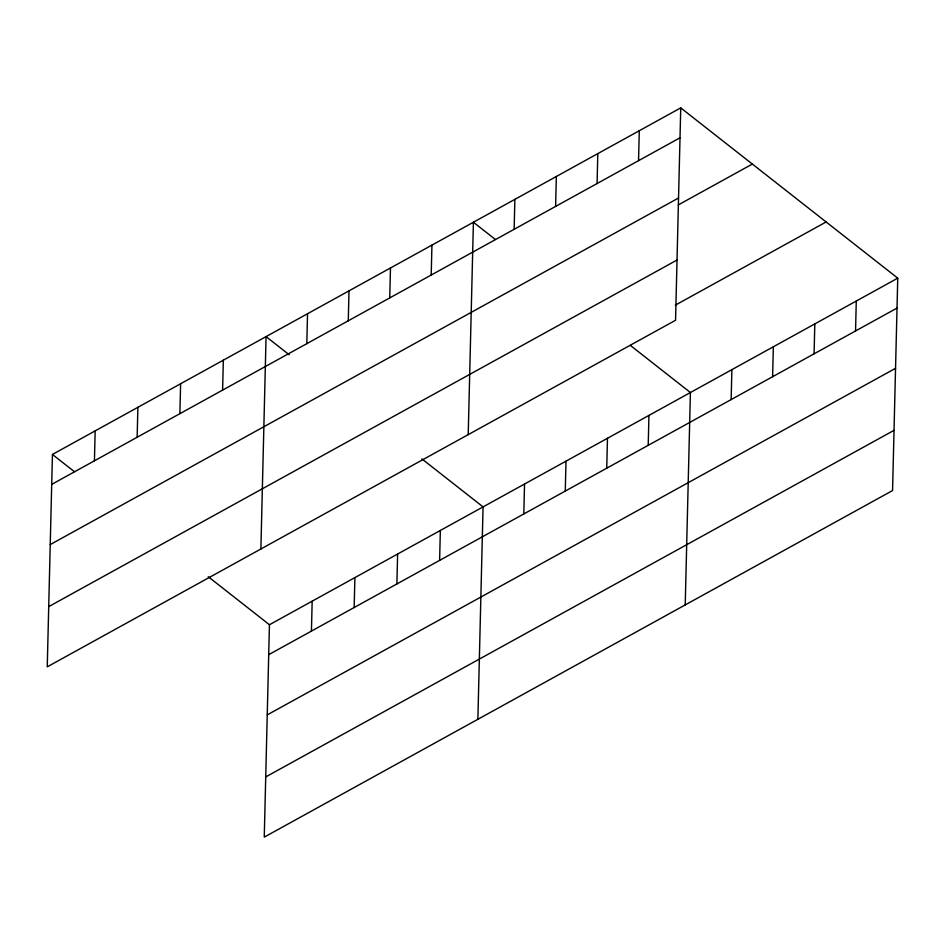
<?xml version="1.0" encoding="UTF-8"?>
<svg xmlns="http://www.w3.org/2000/svg" width="945" height="945" viewBox="0 0 945 945"><rect width="100%" height="100%" fill="white"/><g stroke="black" fill="none" stroke-linecap="round" stroke-linejoin="round"><path stroke-width="1.42" d="M52.436 454.45L47.25 666.839L675.557 320.26L680.743 107.872L52.436 454.45L74.383 471.673M94.429 460.806L95.161 430.885M137.155 437.228L137.887 407.307M179.881 413.662L180.613 383.741M222.607 390.096L223.339 360.175M260.879 548.998L266.065 336.609L289.17 354.741M208.231 576.698L269.443 624.739L264.257 837.128L892.564 490.549L897.75 278.161L680.743 107.872M306.806 343.661L307.527 313.74M311.437 631.095L312.169 601.174M348.268 320.78L349 290.859M354.162 607.529L354.895 577.608M389.742 297.911L390.474 267.99M396.888 583.963L397.621 554.042M431.204 275.03L431.936 245.109M439.614 560.397L440.346 530.476M468.212 434.629L473.41 222.24L495.345 239.463M477.875 719.299L483.072 506.898L421.848 458.868M514.139 229.281L514.871 199.36M523.802 513.95L524.534 484.029M555.613 206.412L556.345 176.491M565.275 491.081L566.008 461.16M597.075 183.543L597.807 153.622M606.737 468.2L607.47 438.279M638.548 160.662L639.281 130.741M648.211 445.331L648.943 415.41M685.22 604.918L690.405 392.529L630.35 345.397M731.146 399.581L731.879 369.66M772.62 376.701L773.341 346.78M814.082 353.832L814.814 323.911M855.556 330.963L856.276 301.042M51.715 484.372L680.01 137.793M50.239 544.58L678.545 198.001M678.215 204.959L752.362 164.064M48.727 606.619L677.022 260.04M675.344 305.14L826.143 221.969M269.443 624.739L897.75 278.161M268.711 654.661L897.018 308.082M267.246 714.881L895.553 368.302M265.722 776.92L894.029 430.341"/></g></svg>
